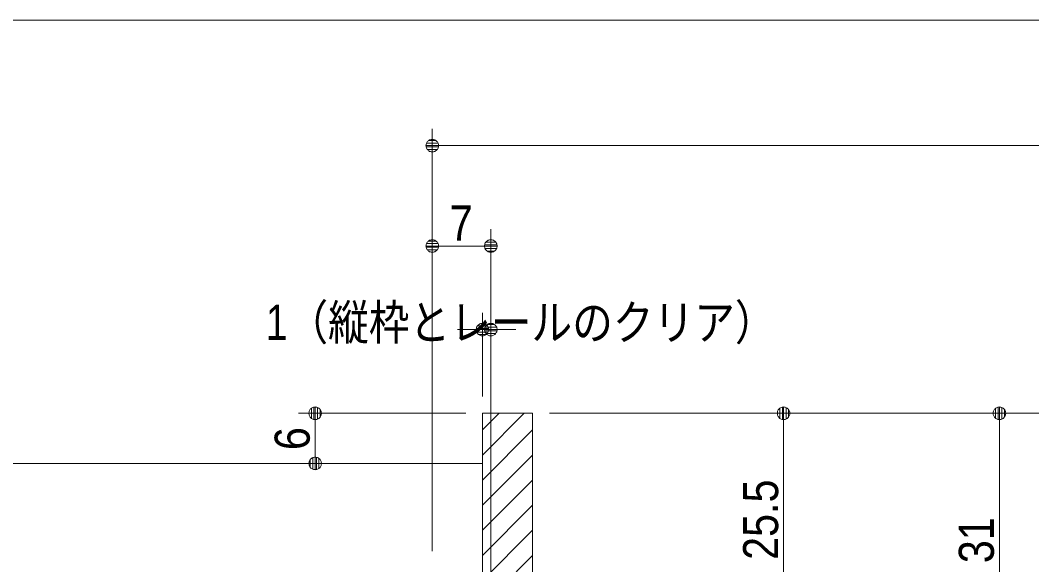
# Model space of a CAD drawing. Units: millimetres, scale not verified. Extents: x -606 to 606, y -304 to 304.
# Drawn here: x -390 to -269.1, y 211.9 to 277 of the extents above; entities that cross this region are included whole.
import ezdxf
from ezdxf.enums import TextEntityAlignment as Align

# ---------------------------------------------------------------- set-up
doc = ezdxf.new("R2010")
doc.units = ezdxf.units.MM
doc.header["$LTSCALE"] = 2
for name, color, linetype, lineweight in [('0-0_1図面枠', 7, 'Continuous', 9), ('0-1_3一般', 7, 'Continuous', 9), ('0-3_2寸法-1', 7, 'Continuous', 9), ('0-4_0', 7, 'Continuous', 9), ('0-5_2寸法-2', 7, 'Continuous', 9)]:
    doc.layers.add(name, color=color, linetype=linetype, lineweight=lineweight)
doc.styles.add('ＭＳ Ｐゴシック', font='')
doc.styles.get('ＭＳ Ｐゴシック').set_extended_font_data('MS PGothic')

# ---------------------------------------------------------------- blocks, each defined once
blk = doc.blocks.new('グループ-2')
at = {"layer": '0-0_1図面枠'}
blk.add_lwpolyline([(-800, 554), (800, 554), (800, -554), (-800, -554)], close=True, dxfattribs=at)
blk = doc.blocks.new('図面枠')
at = {"layer": '0-0_1図面枠'}
blk.add_blockref('グループ-2', (0, 0), dxfattribs=at)
blk = doc.blocks.new('_Dot')
at = {"layer": '0-4_0'}
for p, q in [((-1, 0), (-2, 0)), ((0.978, 0.2), (-0.978, 0.2)), ((0.799, 0.6), (-0.799, 0.6)), ((0.916, -0.398), (-0.916, -0.398)), ((0.6, -0.798), (-0.6, -0.798))]:
    blk.add_line(p, q, dxfattribs=at)
for points in [[(1, 0), (0.992, 0.125), (0.969, 0.249), (0.93, 0.368), (0.876, 0.482), (0.809, 0.588), (0.729, 0.685), (0.637, 0.771), (0.536, 0.844), (0.426, 0.905), (0.309, 0.951), (0.187, 0.982), (0.063, 0.998), (-0.063, 0.998), (-0.187, 0.982), (-0.309, 0.951), (-0.426, 0.905), (-0.536, 0.844), (-0.637, 0.771), (-0.729, 0.685), (-0.809, 0.588), (-0.876, 0.482), (-0.93, 0.368), (-0.969, 0.249), (-0.992, 0.125), (-1, 0), (0, 0)], [(-1, 0), (-0.992, -0.125), (-0.969, -0.249), (-0.93, -0.368), (-0.876, -0.482), (-0.809, -0.588), (-0.729, -0.685), (-0.637, -0.771), (-0.536, -0.844), (-0.426, -0.905), (-0.309, -0.951), (-0.187, -0.982), (-0.063, -0.998), (0.063, -0.998), (0.187, -0.982), (0.309, -0.951), (0.426, -0.905), (0.536, -0.844), (0.637, -0.771), (0.729, -0.685), (0.809, -0.588), (0.876, -0.482), (0.93, -0.368), (0.969, -0.249), (0.992, -0.125), (1, 0), (0, 0)]]:
    blk.add_lwpolyline(points, close=True, dxfattribs=at)
blk = doc.blocks.new('グループ-4')
at = {"layer": '0-1_3一般'}
for p, q in [((-312, 456), (-308, 460)), ((-312, 450), (-302, 460)), ((-300, 460), (-300, 410.694)), ((-312, 444), (-300, 456)), ((-312, 438), (-300, 450)), ((-312, 448), (-613.241, 448)), ((-312, 423), (-312, 448)), ((-312, 432), (-300, 444)), ((-312, 426), (-300, 438)), ((-312, 420), (-300, 432)), ((-324, 402), (-300, 426))]:
    blk.add_line(p, q, dxfattribs=at)
for points in [[(-324, 391), (-324, 419), (-312, 419), (-312, 460), (-300, 460), (-300, 410.694)], [(-324, 391), (-324, 419), (-312, 419), (-312, 460), (-300, 460), (-300, 410.694)], [(-300, 460), (-312, 460), (-312, 419)]]:
    blk.add_lwpolyline(points, dxfattribs=at)

msp = doc.modelspace()

# ---------------------------------------------------------------- linework, layer by layer
at = {"layer": '0-3_2寸法-1'}
for p, q in [((-340.75, 252), (-340.75, 264)), ((-18.251, 262), (-339.249, 262)), ((-340.75, 213.5), (-340.75, 252)), ((-333.75, 200.7), (-333.75, 252)), ((-339.249, 250), (-335.251, 250)), ((-336.75, 230), (-356.75, 230)), ((-326.75, 230), (-296.75, 230)), ((-296.75, 230), (-270.95, 230)), ((-270.95, 230), (-236.75, 230)), ((-354.75, 228.499), (-354.75, 225.501)), ((-298.75, 206.001), (-298.75, 228.499)), ((-272.95, 200.501), (-272.95, 228.499)), ((-336.75, 224), (-356.75, 224))]:
    msp.add_line(p, q, dxfattribs=at)
at = {"layer": '0-5_2寸法-2'}
for p, q in [((-334.75, 232), (-334.75, 242)), ((-333.75, 242), (-333.73, 242)), ((-336.251, 240), (-337.751, 240)), ((-334.75, 240), (-333.75, 240)), ((-332.249, 240), (-330.749, 240))]:
    msp.add_line(p, q, dxfattribs=at)

# ---------------------------------------------------------------- block references
at = {"layer": '0-0_1図面枠', "xscale": 0.5, "yscale": 0.5}
msp.add_blockref('図面枠', (-178.75, 0), dxfattribs=at)
at = {"layer": '0-1_3一般', "xscale": 0.5, "yscale": 0.5}
msp.add_blockref('グループ-4', (-178.75, 0), dxfattribs=at)
at = {"layer": '0-3_2寸法-1', "xscale": 0.7503418, "yscale": 0.7503418}
for p, rotation in [((-340.75, 262), 180), ((-340.75, 250), 180), ((-354.75, 230), 90), ((-298.75, 230), 90), ((-272.95, 230), 90), ((-354.75, 224), 270)]:
    msp.add_blockref('_Dot', p, dxfattribs=dict(at, rotation=rotation))
msp.add_blockref('_Dot', (-333.75, 250), dxfattribs=at)
at = {"layer": '0-5_2寸法-2', "xscale": 0.7503418, "yscale": 0.7503418}
msp.add_blockref('_Dot', (-334.75, 240), dxfattribs=at)
at = {"layer": '0-5_2寸法-2', "xscale": 0.7503418, "yscale": 0.7503418, "rotation": 180}
msp.add_blockref('_Dot', (-333.75, 240), dxfattribs=at)

# ---------------------------------------------------------------- texts
at = {"layer": '0-3_2寸法-1', "style": 'ＭＳ Ｐゴシック', "width": 0.9}
msp.add_text('7', height=4.194, dxfattribs=at).set_placement((-338.667, 249.394), align=Align.BOTTOM_LEFT)
for s, p in [('6', (-354.144, 225.595)), ('25.5', (-298.144, 212.464)), ('31', (-272.355, 212.074))]:
    msp.add_text(s, height=4.194, rotation=90, dxfattribs=at).set_placement(p, align=Align.BOTTOM_LEFT)
at = {"layer": '0-5_2寸法-2', "style": 'ＭＳ Ｐゴシック', "width": 0.85}
msp.add_text('1（縦枠とレールのクリア）', height=4.194, dxfattribs=at).set_placement((-360.656, 237.514), align=Align.BOTTOM_LEFT)

doc.saveas('drawing.dxf')
